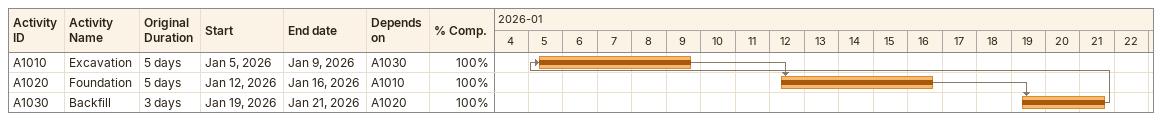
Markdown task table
| ID | Task | Original duration | Start | Finish | Predecessors | % complete |
|---|---|---|---|---|---|---|
| A1010 | Excavation | 5d | 2026-01-05 | 2026-01-09 | A1030 | 100 |
| A1020 | Foundation | 5d | 2026-01-12 | 2026-01-16 | A1010 | 100 |
| A1030 | Backfill | 3d | 2026-01-19 | 2026-01-21 | A1020 | 100 |
